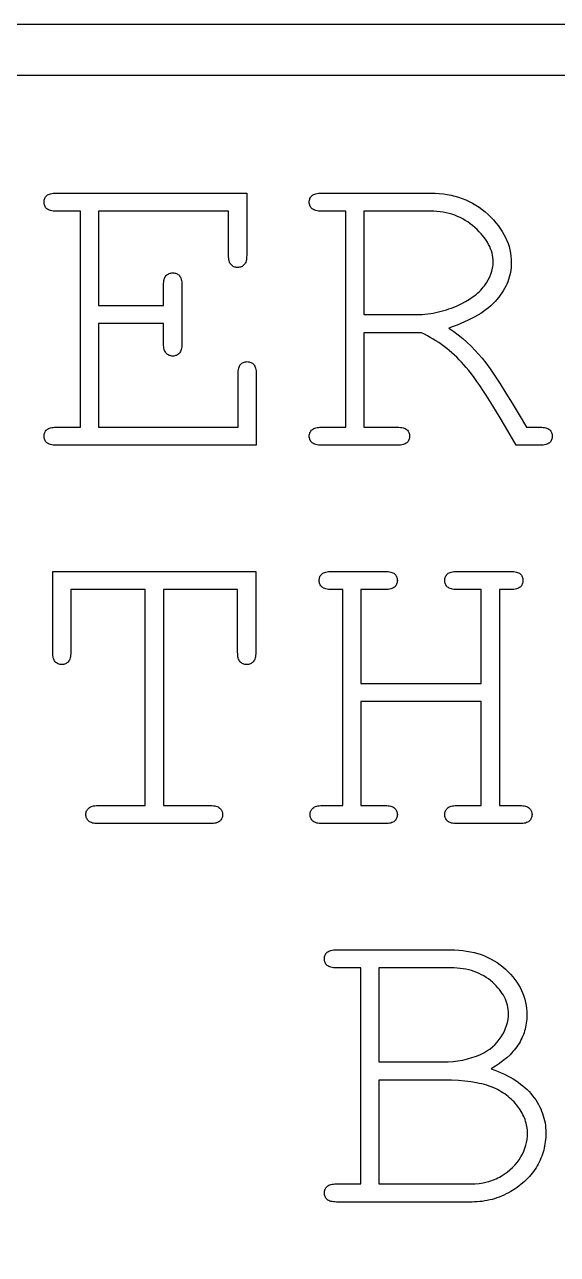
# Model space of a CAD drawing. Header units: millimetres. Extents: x -7 to 7, y -5 to 5.
# Drawn here: x -2.34 to 0, y -0.42 to 5 of the extents above; entities that cross this region are included whole.
import ezdxf

# ---------------------------------------------------------------- set-up
doc = ezdxf.new("R2010")
doc.units = ezdxf.units.MM
doc.header["$MEASUREMENT"] = 0

msp = doc.modelspace()

# ---------------------------------------------------------------- linework, layer by layer
at = {"flags": 128}
for points in [[(-7, -5), (7, -5), (7, 5), (-7, 5), (-7, -5)], [(-6.686445, -4.776032), (6.686445, -4.776032), (6.686445, 4.776032), (-6.686445, 4.776032), (-6.686445, -4.776032)], [(-2.018466, 3.682116), (-2.018466, 3.224904), (-1.404415, 3.224904), (-1.404415, 3.460639), (-1.404244, 3.467516), (-1.403732, 3.473887), (-1.402878, 3.479754), (-1.401682, 3.485115), (-1.400145, 3.489972), (-1.398266, 3.494324), (-1.396046, 3.498171), (-1.393484, 3.501512), (-1.390639, 3.504409), (-1.387572, 3.506919), (-1.384283, 3.509042), (-1.38077, 3.51078), (-1.377035, 3.512132), (-1.373077, 3.513097), (-1.368896, 3.513676), (-1.364492, 3.513869), (-1.360088, 3.513676), (-1.355907, 3.513097), (-1.351949, 3.512132), (-1.348214, 3.51078), (-1.344701, 3.509042), (-1.341412, 3.506919), (-1.338345, 3.504409), (-1.3355, 3.501512), (-1.332938, 3.498171), (-1.330718, 3.494324), (-1.328839, 3.489972), (-1.327302, 3.485115), (-1.326106, 3.479754), (-1.325252, 3.473887), (-1.32474, 3.467516), (-1.324569, 3.460639), (-1.324569, 3.145059), (-2.205723, 3.145059), (-2.212599, 3.145237), (-2.218971, 3.145772), (-2.224837, 3.146663), (-2.230199, 3.14791), (-2.235056, 3.149514), (-2.239407, 3.151475), (-2.243254, 3.153792), (-2.246596, 3.156465), (-2.249492, 3.159406), (-2.252002, 3.162525), (-2.254126, 3.165822), (-2.255864, 3.169298), (-2.257215, 3.172951), (-2.258181, 3.176783), (-2.25876, 3.180793), (-2.258953, 3.184982), (-2.25876, 3.189385), (-2.258181, 3.193566), (-2.257215, 3.197524), (-2.255864, 3.20126), (-2.254126, 3.204772), (-2.252002, 3.208062), (-2.249492, 3.211129), (-2.246596, 3.213973), (-2.243254, 3.216535), (-2.239407, 3.218756), (-2.235056, 3.220634), (-2.230199, 3.222172), (-2.224837, 3.223367), (-2.218971, 3.224221), (-2.212599, 3.224734), (-2.205723, 3.224904), (-2.098311, 3.224904), (-2.098311, 4.177348), (-2.205723, 4.177348), (-2.212599, 4.177519), (-2.218971, 4.178032), (-2.224837, 4.178886), (-2.230199, 4.180081), (-2.235056, 4.181618), (-2.239407, 4.183497), (-2.243254, 4.185718), (-2.246596, 4.18828), (-2.249492, 4.191124), (-2.252002, 4.194191), (-2.254126, 4.197481), (-2.255864, 4.200993), (-2.257215, 4.204729), (-2.258181, 4.208687), (-2.25876, 4.212868), (-2.258953, 4.217271), (-2.25876, 4.221675), (-2.258181, 4.225856), (-2.257215, 4.229814), (-2.255864, 4.233549), (-2.254126, 4.237062), (-2.252002, 4.240352), (-2.249492, 4.243419), (-2.246596, 4.246263), (-2.243254, 4.248825), (-2.239407, 4.251045), (-2.235056, 4.252924), (-2.230199, 4.254461), (-2.224837, 4.255657), (-2.218971, 4.256511), (-2.212599, 4.257023), (-2.205723, 4.257194), (-1.366393, 4.257194), (-1.366393, 3.982487), (-1.366564, 3.975611), (-1.367076, 3.969239), (-1.36793, 3.963372), (-1.369126, 3.958011), (-1.370663, 3.953154), (-1.372542, 3.948802), (-1.374762, 3.944956), (-1.377324, 3.941614), (-1.380169, 3.938718), (-1.383236, 3.936208), (-1.386525, 3.934084), (-1.390038, 3.932346), (-1.393773, 3.930994), (-1.397731, 3.930029), (-1.401912, 3.92945), (-1.406316, 3.929257), (-1.41072, 3.92945), (-1.4149, 3.930029), (-1.418859, 3.930994), (-1.422594, 3.932346), (-1.426106, 3.934084), (-1.429396, 3.936208), (-1.432463, 3.938718), (-1.435307, 3.941614), (-1.437869, 3.944956), (-1.44009, 3.948802), (-1.441969, 3.953154), (-1.443506, 3.958011), (-1.444701, 3.963372), (-1.445555, 3.969239), (-1.446068, 3.975611), (-1.446239, 3.982487), (-1.446239, 4.177348), (-2.018466, 4.177348), (-2.018466, 3.761961), (-1.732352, 3.761961), (-1.732352, 3.852263), (-1.732174, 3.859139), (-1.731639, 3.865511), (-1.730748, 3.871378), (-1.7295, 3.876739), (-1.727896, 3.881596), (-1.725936, 3.885948), (-1.723619, 3.889794), (-1.720946, 3.893136), (-1.71799, 3.896032), (-1.714826, 3.898542), (-1.711455, 3.900666), (-1.707876, 3.902404), (-1.704088, 3.903755), (-1.700093, 3.904721), (-1.69589, 3.9053), (-1.691479, 3.905493), (-1.68729, 3.9053), (-1.68328, 3.904721), (-1.679448, 3.903755), (-1.675795, 3.902404), (-1.672319, 3.900666), (-1.669022, 3.898542), (-1.665903, 3.896032), (-1.662962, 3.893136), (-1.660289, 3.889794), (-1.657972, 3.885948), (-1.656012, 3.881596), (-1.654408, 3.876739), (-1.65316, 3.871378), (-1.652269, 3.865511), (-1.651734, 3.859139), (-1.651556, 3.852263), (-1.651556, 3.591814), (-1.651734, 3.584937), (-1.652269, 3.578566), (-1.65316, 3.572699), (-1.654408, 3.567337), (-1.656012, 3.562481), (-1.657972, 3.558129), (-1.660289, 3.554282), (-1.662962, 3.550941), (-1.665903, 3.548044), (-1.669022, 3.545534), (-1.672319, 3.543411), (-1.675795, 3.541673), (-1.679448, 3.540321), (-1.68328, 3.539356), (-1.68729, 3.538777), (-1.691479, 3.538584), (-1.69589, 3.538777), (-1.700093, 3.539356), (-1.704088, 3.540321), (-1.707876, 3.541673), (-1.711455, 3.543411), (-1.714826, 3.545534), (-1.71799, 3.548044), (-1.720946, 3.550941), (-1.723619, 3.554282), (-1.725936, 3.558129), (-1.727896, 3.562481), (-1.7295, 3.567337), (-1.730748, 3.572699), (-1.731639, 3.578566), (-1.732174, 3.584937), (-1.732352, 3.591814), (-1.732352, 3.682116), (-2.018466, 3.682116)], [(-0.850248, 3.641242), (-0.850248, 3.224904), (-0.702914, 3.224904), (-0.695815, 3.224734), (-0.68925, 3.224221), (-0.68322, 3.223367), (-0.677725, 3.222172), (-0.672764, 3.220634), (-0.668338, 3.218756), (-0.664447, 3.216535), (-0.66109, 3.213973), (-0.658194, 3.211129), (-0.655684, 3.208062), (-0.65356, 3.204772), (-0.651822, 3.20126), (-0.650471, 3.197524), (-0.649505, 3.193566), (-0.648926, 3.189385), (-0.648733, 3.184982), (-0.648926, 3.180793), (-0.649505, 3.176783), (-0.650471, 3.172951), (-0.651822, 3.169298), (-0.65356, 3.165822), (-0.655684, 3.162525), (-0.658194, 3.159406), (-0.66109, 3.156465), (-0.664447, 3.153792), (-0.668338, 3.151475), (-0.672764, 3.149514), (-0.677725, 3.14791), (-0.68322, 3.146663), (-0.68925, 3.145772), (-0.695815, 3.145237), (-0.702914, 3.145059), (-1.037505, 3.145059), (-1.044382, 3.145237), (-1.050753, 3.145772), (-1.05662, 3.146663), (-1.061982, 3.14791), (-1.066838, 3.149514), (-1.07119, 3.151475), (-1.075037, 3.153792), (-1.078379, 3.156465), (-1.081275, 3.159406), (-1.083785, 3.162525), (-1.085909, 3.165822), (-1.087646, 3.169298), (-1.088998, 3.172951), (-1.089963, 3.176783), (-1.090543, 3.180793), (-1.090736, 3.184982), (-1.090543, 3.189385), (-1.089963, 3.193566), (-1.088998, 3.197524), (-1.087646, 3.20126), (-1.085909, 3.204772), (-1.083785, 3.208062), (-1.081275, 3.211129), (-1.078379, 3.213973), (-1.075037, 3.216535), (-1.07119, 3.218756), (-1.066838, 3.220634), (-1.061982, 3.222172), (-1.05662, 3.223367), (-1.050753, 3.224221), (-1.044382, 3.224734), (-1.037505, 3.224904), (-0.930094, 3.224904), (-0.930094, 4.177348), (-1.037505, 4.177348), (-1.044382, 4.177519), (-1.050753, 4.178032), (-1.05662, 4.178886), (-1.061982, 4.180081), (-1.066838, 4.181618), (-1.07119, 4.183497), (-1.075037, 4.185718), (-1.078379, 4.18828), (-1.081275, 4.191124), (-1.083785, 4.194191), (-1.085909, 4.197481), (-1.087646, 4.200993), (-1.088998, 4.204729), (-1.089963, 4.208687), (-1.090543, 4.212868), (-1.090736, 4.217271), (-1.090543, 4.221675), (-1.089963, 4.225856), (-1.088998, 4.229814), (-1.087646, 4.233549), (-1.085909, 4.237062), (-1.083785, 4.240352), (-1.081275, 4.243419), (-1.078379, 4.246263), (-1.075037, 4.248825), (-1.07119, 4.251045), (-1.066838, 4.252924), (-1.061982, 4.254461), (-1.05662, 4.255657), (-1.050753, 4.256511), (-1.044382, 4.257023), (-1.037505, 4.257194), (-0.554629, 4.257194), (-0.536159, 4.256825), (-0.518056, 4.255716), (-0.50032, 4.253869), (-0.482952, 4.251283), (-0.465952, 4.247958), (-0.44932, 4.243894), (-0.433055, 4.239091), (-0.417157, 4.233549), (-0.401627, 4.227269), (-0.386465, 4.220249), (-0.37167, 4.212491), (-0.357243, 4.203993), (-0.343184, 4.194757), (-0.329492, 4.184782), (-0.316167, 4.174068), (-0.303211, 4.162615), (-0.290837, 4.150698), (-0.279262, 4.138592), (-0.268484, 4.126296), (-0.258506, 4.113811), (-0.249325, 4.101136), (-0.240943, 4.088272), (-0.233359, 4.075219), (-0.226573, 4.061976), (-0.220586, 4.048544), (-0.215397, 4.034923), (-0.211006, 4.021112), (-0.207414, 4.007112), (-0.20462, 3.992923), (-0.202624, 3.978544), (-0.201427, 3.963976), (-0.201027, 3.949218), (-0.201274, 3.938563), (-0.202015, 3.927987), (-0.20325, 3.917488), (-0.204978, 3.907067), (-0.2072, 3.896725), (-0.209916, 3.88646), (-0.213126, 3.876273), (-0.21683, 3.866164), (-0.221028, 3.856134), (-0.225719, 3.846181), (-0.230904, 3.836306), (-0.236584, 3.826509), (-0.242757, 3.81679), (-0.249423, 3.807149), (-0.256584, 3.797586), (-0.264238, 3.788101), (-0.272472, 3.778753), (-0.281371, 3.769603), (-0.290934, 3.760649), (-0.301161, 3.751891), (-0.312053, 3.743331), (-0.32361, 3.734967), (-0.335832, 3.7268), (-0.348718, 3.71883), (-0.362269, 3.711057), (-0.376484, 3.70348), (-0.391364, 3.696101), (-0.406909, 3.688918), (-0.423118, 3.681932), (-0.439992, 3.675142), (-0.457531, 3.66855), (-0.475734, 3.662154), (-0.454733, 3.647183), (-0.434504, 3.631737), (-0.415048, 3.615815), (-0.396364, 3.599418), (-0.378452, 3.582546), (-0.361313, 3.565199), (-0.344946, 3.547376), (-0.329351, 3.529078), (-0.312998, 3.508107), (-0.294359, 3.482264), (-0.273432, 3.451549), (-0.250218, 3.415963), (-0.224717, 3.375506), (-0.196928, 3.330177), (-0.166852, 3.279976), (-0.134489, 3.224904), (-0.073655, 3.224904), (-0.066778, 3.224734), (-0.060406, 3.224221), (-0.05454, 3.223367), (-0.049178, 3.222172), (-0.044321, 3.220634), (-0.03997, 3.218756), (-0.036123, 3.216535), (-0.032781, 3.213973), (-0.029885, 3.211129), (-0.027375, 3.208062), (-0.025251, 3.204772), (-0.023513, 3.20126), (-0.022162, 3.197524), (-0.021197, 3.193566), (-0.020617, 3.189385), (-0.020424, 3.184982), (-0.020617, 3.180793), (-0.021197, 3.176783), (-0.022162, 3.172951), (-0.023513, 3.169298), (-0.025251, 3.165822), (-0.027375, 3.162525), (-0.029885, 3.159406), (-0.032781, 3.156465), (-0.036123, 3.153792), (-0.03997, 3.151475), (-0.044321, 3.149514), (-0.049178, 3.14791), (-0.05454, 3.146663), (-0.060406, 3.145772), (-0.066778, 3.145237), (-0.073655, 3.145059), (-0.180115, 3.145059), (-0.21614, 3.208626), (-0.250069, 3.266728), (-0.281905, 3.319365), (-0.311647, 3.366535), (-0.325732, 3.388071), (-0.339294, 3.40824), (-0.352333, 3.427043), (-0.364848, 3.44448), (-0.376839, 3.46055), (-0.388307, 3.475254), (-0.399251, 3.488591), (-0.409672, 3.500562), (-0.419925, 3.511694), (-0.430368, 3.522513), (-0.441, 3.533021), (-0.451822, 3.543217), (-0.462833, 3.553102), (-0.474034, 3.562674), (-0.485424, 3.571934), (-0.497003, 3.580883), (-0.508771, 3.589519), (-0.520729, 3.597844), (-0.532876, 3.605857), (-0.545213, 3.613558), (-0.557739, 3.620947), (-0.570454, 3.628024), (-0.583359, 3.634789), (-0.596453, 3.641242), (-0.850248, 3.641242)], [(-0.850248, 3.721088), (-0.632574, 3.721088), (-0.61958, 3.721236), (-0.606738, 3.721682), (-0.594049, 3.722424), (-0.581512, 3.723464), (-0.569127, 3.724801), (-0.556894, 3.726435), (-0.544814, 3.728365), (-0.532886, 3.730593), (-0.52111, 3.733118), (-0.509486, 3.73594), (-0.498014, 3.739059), (-0.486695, 3.742475), (-0.475528, 3.746188), (-0.464513, 3.750198), (-0.453651, 3.754505), (-0.442941, 3.75911), (-0.4224, 3.768823), (-0.403315, 3.778952), (-0.385685, 3.789497), (-0.369511, 3.800458), (-0.36197, 3.806095), (-0.354793, 3.811835), (-0.347979, 3.817679), (-0.341529, 3.823628), (-0.335444, 3.82968), (-0.329722, 3.835836), (-0.324364, 3.842096), (-0.31937, 3.848461), (-0.310347, 3.861323), (-0.302528, 3.874244), (-0.295911, 3.887225), (-0.290497, 3.900265), (-0.286287, 3.913365), (-0.283279, 3.926524), (-0.282226, 3.933126), (-0.281474, 3.939742), (-0.281023, 3.946374), (-0.280873, 3.95302), (-0.281187, 3.962971), (-0.282128, 3.972863), (-0.283697, 3.982695), (-0.285893, 3.992468), (-0.288717, 4.002181), (-0.292168, 4.011835), (-0.296247, 4.02143), (-0.300953, 4.030965), (-0.306287, 4.040441), (-0.312248, 4.049857), (-0.318837, 4.059214), (-0.326053, 4.068511), (-0.333897, 4.077749), (-0.342369, 4.086928), (-0.351467, 4.096047), (-0.361194, 4.105107), (-0.371369, 4.113855), (-0.381816, 4.122039), (-0.392534, 4.129658), (-0.403523, 4.136713), (-0.414783, 4.143203), (-0.426313, 4.149129), (-0.438115, 4.154491), (-0.450188, 4.159288), (-0.462533, 4.163521), (-0.475148, 4.167189), (-0.488034, 4.170294), (-0.501191, 4.172833), (-0.514619, 4.174809), (-0.528319, 4.17622), (-0.542289, 4.177066), (-0.55653, 4.177348), (-0.850248, 4.177348), (-0.850248, 3.721088)], [(-1.733303, 2.509145), (-1.733303, 1.556701), (-1.526084, 1.556701), (-1.519208, 1.556531), (-1.512836, 1.556018), (-1.506969, 1.555164), (-1.501608, 1.553969), (-1.496751, 1.552431), (-1.492399, 1.550553), (-1.488553, 1.548332), (-1.485211, 1.54577), (-1.482315, 1.542926), (-1.479805, 1.539859), (-1.477681, 1.536569), (-1.475943, 1.533057), (-1.474592, 1.529321), (-1.473626, 1.525363), (-1.473047, 1.521182), (-1.472854, 1.516779), (-1.473047, 1.51259), (-1.473626, 1.50858), (-1.474592, 1.504748), (-1.475943, 1.501095), (-1.477681, 1.497619), (-1.479805, 1.494322), (-1.482315, 1.491203), (-1.485211, 1.488262), (-1.488553, 1.485589), (-1.492399, 1.483272), (-1.496751, 1.481311), (-1.501608, 1.479707), (-1.506969, 1.47846), (-1.512836, 1.477569), (-1.519208, 1.477034), (-1.526084, 1.476856), (-2.021317, 1.476856), (-2.028194, 1.477034), (-2.034565, 1.477569), (-2.040432, 1.47846), (-2.045794, 1.479707), (-2.05065, 1.481311), (-2.055002, 1.483272), (-2.058849, 1.485589), (-2.062191, 1.488262), (-2.065087, 1.491203), (-2.067597, 1.494322), (-2.069721, 1.497619), (-2.071458, 1.501095), (-2.07281, 1.504748), (-2.073775, 1.50858), (-2.074355, 1.51259), (-2.074548, 1.516779), (-2.074355, 1.521182), (-2.073775, 1.525363), (-2.07281, 1.529321), (-2.071458, 1.533057), (-2.069721, 1.536569), (-2.067597, 1.539859), (-2.065087, 1.542926), (-2.062191, 1.54577), (-2.058849, 1.548332), (-2.055002, 1.550553), (-2.05065, 1.552431), (-2.045794, 1.553969), (-2.040432, 1.555164), (-2.034565, 1.556018), (-2.028194, 1.556531), (-2.021317, 1.556701), (-1.814099, 1.556701), (-1.814099, 2.509145), (-2.141086, 2.509145), (-2.141086, 2.232537), (-2.141256, 2.225438), (-2.141769, 2.218873), (-2.142623, 2.212843), (-2.143818, 2.207348), (-2.145356, 2.202387), (-2.147234, 2.197961), (-2.149455, 2.19407), (-2.152017, 2.190714), (-2.154861, 2.187817), (-2.157928, 2.185307), (-2.161218, 2.183183), (-2.16473, 2.181446), (-2.168466, 2.180094), (-2.172424, 2.179129), (-2.176605, 2.17855), (-2.181008, 2.178357), (-2.185197, 2.17855), (-2.189207, 2.179129), (-2.193039, 2.180094), (-2.196692, 2.181446), (-2.200168, 2.183183), (-2.203465, 2.185307), (-2.206584, 2.187817), (-2.209525, 2.190714), (-2.212198, 2.19407), (-2.214515, 2.197961), (-2.216476, 2.202387), (-2.21808, 2.207348), (-2.219327, 2.212843), (-2.220218, 2.218873), (-2.220753, 2.225438), (-2.220931, 2.232537), (-2.220931, 2.588991), (-1.32647, 2.588991), (-1.32647, 2.232537), (-1.326641, 2.225438), (-1.327153, 2.218873), (-1.328007, 2.212843), (-1.329203, 2.207348), (-1.33074, 2.202387), (-1.332619, 2.197961), (-1.33484, 2.19407), (-1.337402, 2.190714), (-1.340246, 2.187817), (-1.343313, 2.185307), (-1.346602, 2.183183), (-1.350115, 2.181446), (-1.35385, 2.180094), (-1.357808, 2.179129), (-1.361989, 2.17855), (-1.366393, 2.178357), (-1.370797, 2.17855), (-1.374978, 2.179129), (-1.378936, 2.180094), (-1.382671, 2.181446), (-1.386184, 2.183183), (-1.389473, 2.185307), (-1.39254, 2.187817), (-1.395385, 2.190714), (-1.397947, 2.19407), (-1.400167, 2.197961), (-1.402046, 2.202387), (-1.403583, 2.207348), (-1.404779, 2.212843), (-1.405633, 2.218873), (-1.406145, 2.225438), (-1.406316, 2.232537), (-1.406316, 2.509145), (-1.733303, 2.509145)], [(-0.334103, 2.014863), (-0.863556, 2.014863), (-0.863556, 1.556701), (-0.756144, 1.556701), (-0.749268, 1.556531), (-0.742896, 1.556018), (-0.73703, 1.555164), (-0.731668, 1.553969), (-0.726811, 1.552431), (-0.72246, 1.550553), (-0.718613, 1.548332), (-0.715271, 1.54577), (-0.712375, 1.542926), (-0.709865, 1.539859), (-0.707741, 1.536569), (-0.706003, 1.533057), (-0.704652, 1.529321), (-0.703686, 1.525363), (-0.703107, 1.521182), (-0.702914, 1.516779), (-0.703107, 1.51259), (-0.703686, 1.50858), (-0.704652, 1.504748), (-0.706003, 1.501095), (-0.707741, 1.497619), (-0.709865, 1.494322), (-0.712375, 1.491203), (-0.715271, 1.488262), (-0.718613, 1.485589), (-0.72246, 1.483272), (-0.726811, 1.481311), (-0.731668, 1.479707), (-0.73703, 1.47846), (-0.742896, 1.477569), (-0.749268, 1.477034), (-0.756144, 1.476856), (-1.033703, 1.476856), (-1.04058, 1.477034), (-1.046951, 1.477569), (-1.052818, 1.47846), (-1.05818, 1.479707), (-1.063036, 1.481311), (-1.067388, 1.483272), (-1.071235, 1.485589), (-1.074576, 1.488262), (-1.077473, 1.491203), (-1.079983, 1.494322), (-1.082106, 1.497619), (-1.083844, 1.501095), (-1.085196, 1.504748), (-1.086161, 1.50858), (-1.08674, 1.51259), (-1.086933, 1.516779), (-1.08674, 1.521182), (-1.086161, 1.525363), (-1.085196, 1.529321), (-1.083844, 1.533057), (-1.082106, 1.536569), (-1.079983, 1.539859), (-1.077473, 1.542926), (-1.074576, 1.54577), (-1.071235, 1.548332), (-1.067388, 1.550553), (-1.063036, 1.552431), (-1.05818, 1.553969), (-1.052818, 1.555164), (-1.046951, 1.556018), (-1.04058, 1.556531), (-1.033703, 1.556701), (-0.943401, 1.556701), (-0.943401, 2.509145), (-0.99283, 2.509145), (-0.999929, 2.509316), (-1.006494, 2.509829), (-1.012524, 2.510683), (-1.018019, 2.511878), (-1.02298, 2.513415), (-1.027406, 2.515294), (-1.031297, 2.517515), (-1.034654, 2.520077), (-1.03755, 2.522921), (-1.04006, 2.525988), (-1.042184, 2.529278), (-1.043921, 2.53279), (-1.045273, 2.536526), (-1.046238, 2.540484), (-1.046818, 2.544665), (-1.047011, 2.549068), (-1.046818, 2.553472), (-1.046238, 2.557653), (-1.045273, 2.561611), (-1.043921, 2.565346), (-1.042184, 2.568859), (-1.04006, 2.572149), (-1.03755, 2.575216), (-1.034654, 2.57806), (-1.031297, 2.580622), (-1.027406, 2.582842), (-1.02298, 2.584721), (-1.018019, 2.586258), (-1.012524, 2.587454), (-1.006494, 2.588308), (-0.999929, 2.58882), (-0.99283, 2.588991), (-0.756144, 2.588991), (-0.749268, 2.58882), (-0.742896, 2.588308), (-0.73703, 2.587454), (-0.731668, 2.586258), (-0.726811, 2.584721), (-0.72246, 2.582842), (-0.718613, 2.580622), (-0.715271, 2.57806), (-0.712375, 2.575216), (-0.709865, 2.572149), (-0.707741, 2.568859), (-0.706003, 2.565346), (-0.704652, 2.561611), (-0.703686, 2.557653), (-0.703107, 2.553472), (-0.702914, 2.549068), (-0.703107, 2.544665), (-0.703686, 2.540484), (-0.704652, 2.536526), (-0.706003, 2.53279), (-0.707741, 2.529278), (-0.709865, 2.525988), (-0.712375, 2.522921), (-0.715271, 2.520077), (-0.718613, 2.517515), (-0.72246, 2.515294), (-0.726811, 2.513415), (-0.731668, 2.511878), (-0.73703, 2.510683), (-0.742896, 2.509829), (-0.749268, 2.509316), (-0.756144, 2.509145), (-0.863556, 2.509145), (-0.863556, 2.094709), (-0.334103, 2.094709), (-0.334103, 2.509145), (-0.440564, 2.509145), (-0.447441, 2.509316), (-0.453812, 2.509829), (-0.459679, 2.510683), (-0.465041, 2.511878), (-0.469897, 2.513415), (-0.474249, 2.515294), (-0.478096, 2.517515), (-0.481438, 2.520077), (-0.484334, 2.522921), (-0.486844, 2.525988), (-0.488968, 2.529278), (-0.490705, 2.53279), (-0.492057, 2.536526), (-0.493022, 2.540484), (-0.493602, 2.544665), (-0.493795, 2.549068), (-0.493609, 2.553472), (-0.493052, 2.557653), (-0.492124, 2.561611), (-0.490824, 2.565346), (-0.489153, 2.568859), (-0.487111, 2.572149), (-0.484698, 2.575216), (-0.481913, 2.57806), (-0.478668, 2.580622), (-0.474873, 2.582842), (-0.470529, 2.584721), (-0.465635, 2.586258), (-0.460191, 2.587454), (-0.454199, 2.588308), (-0.447656, 2.58882), (-0.440564, 2.588991), (-0.203879, 2.588991), (-0.19678, 2.58882), (-0.190215, 2.588308), (-0.184185, 2.587454), (-0.17869, 2.586258), (-0.173729, 2.584721), (-0.169303, 2.582842), (-0.165412, 2.580622), (-0.162055, 2.57806), (-0.159159, 2.575216), (-0.156649, 2.572149), (-0.154525, 2.568859), (-0.152787, 2.565346), (-0.151436, 2.561611), (-0.15047, 2.557653), (-0.149891, 2.553472), (-0.149698, 2.549068), (-0.149891, 2.544665), (-0.15047, 2.540484), (-0.151436, 2.536526), (-0.152787, 2.53279), (-0.154525, 2.529278), (-0.156649, 2.525988), (-0.159159, 2.522921), (-0.162055, 2.520077), (-0.165412, 2.517515), (-0.169303, 2.515294), (-0.173729, 2.513415), (-0.17869, 2.511878), (-0.184185, 2.510683), (-0.190215, 2.509829), (-0.19678, 2.509316), (-0.203879, 2.509145), (-0.253307, 2.509145), (-0.253307, 1.556701), (-0.163006, 1.556701), (-0.156129, 1.556531), (-0.149757, 1.556018), (-0.143891, 1.555164), (-0.138529, 1.553969), (-0.133672, 1.552431), (-0.129321, 1.550553), (-0.125474, 1.548332), (-0.122132, 1.54577), (-0.119236, 1.542926), (-0.116726, 1.539859), (-0.114602, 1.536569), (-0.112864, 1.533057), (-0.111513, 1.529321), (-0.110548, 1.525363), (-0.109968, 1.521182), (-0.109775, 1.516779), (-0.109968, 1.51259), (-0.110548, 1.50858), (-0.111513, 1.504748), (-0.112864, 1.501095), (-0.114602, 1.497619), (-0.116726, 1.494322), (-0.119236, 1.491203), (-0.122132, 1.488262), (-0.125474, 1.485589), (-0.129321, 1.483272), (-0.133672, 1.481311), (-0.138529, 1.479707), (-0.143891, 1.47846), (-0.149757, 1.477569), (-0.156129, 1.477034), (-0.163006, 1.476856), (-0.440564, 1.476856), (-0.447441, 1.477034), (-0.453812, 1.477569), (-0.459679, 1.47846), (-0.465041, 1.479707), (-0.469897, 1.481311), (-0.474249, 1.483272), (-0.478096, 1.485589), (-0.481438, 1.488262), (-0.484334, 1.491203), (-0.486844, 1.494322), (-0.488968, 1.497619), (-0.490705, 1.501095), (-0.492057, 1.504748), (-0.493022, 1.50858), (-0.493602, 1.51259), (-0.493795, 1.516779), (-0.493609, 1.521182), (-0.493052, 1.525363), (-0.492124, 1.529321), (-0.490824, 1.533057), (-0.489153, 1.536569), (-0.487111, 1.539859), (-0.484698, 1.542926), (-0.481913, 1.54577), (-0.478668, 1.548332), (-0.474873, 1.550553), (-0.470529, 1.552431), (-0.465635, 1.553969), (-0.460191, 1.555164), (-0.454199, 1.556018), (-0.447656, 1.556531), (-0.440564, 1.556701), (-0.334103, 1.556701), (-0.334103, 2.014863)], [(-0.863556, -0.111502), (-0.863556, 0.840943), (-0.970967, 0.840943), (-0.977844, 0.841113), (-0.984215, 0.841626), (-0.990082, 0.84248), (-0.995444, 0.843675), (-1.0003, 0.845213), (-1.004652, 0.847091), (-1.008499, 0.849312), (-1.011841, 0.851874), (-1.014737, 0.854718), (-1.017247, 0.857785), (-1.019371, 0.861075), (-1.021108, 0.864587), (-1.02246, 0.868323), (-1.023425, 0.872281), (-1.024005, 0.876462), (-1.024198, 0.880865), (-1.024005, 0.885269), (-1.023425, 0.88945), (-1.02246, 0.893408), (-1.021108, 0.897143), (-1.019371, 0.900656), (-1.017247, 0.903946), (-1.014737, 0.907013), (-1.011841, 0.909857), (-1.008499, 0.912419), (-1.004652, 0.914639), (-1.0003, 0.916518), (-0.995444, 0.918055), (-0.990082, 0.919251), (-0.984215, 0.920105), (-0.977844, 0.920617), (-0.970967, 0.920788), (-0.46908, 0.920788), (-0.450643, 0.920452), (-0.432641, 0.919444), (-0.415072, 0.917764), (-0.397938, 0.915412), (-0.381239, 0.912387), (-0.364974, 0.908691), (-0.349143, 0.904323), (-0.333747, 0.899282), (-0.318785, 0.89357), (-0.304258, 0.887185), (-0.290165, 0.880128), (-0.276506, 0.8724), (-0.263282, 0.863999), (-0.250493, 0.854926), (-0.238138, 0.845181), (-0.226217, 0.834764), (-0.214879, 0.823894), (-0.204273, 0.81279), (-0.194398, 0.801452), (-0.185254, 0.789881), (-0.176842, 0.778075), (-0.169162, 0.766035), (-0.162213, 0.753762), (-0.155995, 0.741254), (-0.150509, 0.728513), (-0.145755, 0.715538), (-0.141732, 0.702328), (-0.13844, 0.688885), (-0.13588, 0.675208), (-0.134051, 0.661297), (-0.132954, 0.647152), (-0.132588, 0.632774), (-0.132741, 0.623679), (-0.133201, 0.614695), (-0.133967, 0.60582), (-0.135039, 0.597054), (-0.136417, 0.588398), (-0.138102, 0.579851), (-0.140093, 0.571414), (-0.142391, 0.563087), (-0.144995, 0.554869), (-0.147905, 0.546761), (-0.151121, 0.538762), (-0.154644, 0.530872), (-0.158473, 0.523093), (-0.162608, 0.515422), (-0.16705, 0.507862), (-0.171798, 0.50041), (-0.176853, 0.493069), (-0.182213, 0.485837), (-0.18788, 0.478714), (-0.193854, 0.471701), (-0.206719, 0.458004), (-0.220811, 0.444744), (-0.236127, 0.431923), (-0.252669, 0.41954), (-0.270436, 0.407595), (-0.289428, 0.396088), (-0.274123, 0.390389), (-0.259337, 0.384459), (-0.245072, 0.378299), (-0.231326, 0.371909), (-0.2181, 0.365289), (-0.205394, 0.358438), (-0.193208, 0.351357), (-0.181541, 0.344046), (-0.170395, 0.336505), (-0.159768, 0.328733), (-0.149661, 0.320732), (-0.140074, 0.3125), (-0.131006, 0.304038), (-0.122459, 0.295346), (-0.114431, 0.286423), (-0.106924, 0.277271), (-0.099902, 0.267943), (-0.093334, 0.258497), (-0.087218, 0.248932), (-0.081556, 0.239249), (-0.076347, 0.229446), (-0.07159, 0.219525), (-0.067287, 0.209485), (-0.063436, 0.199326), (-0.060039, 0.189048), (-0.057094, 0.178652), (-0.054603, 0.168136), (-0.052564, 0.157502), (-0.050979, 0.146749), (-0.049846, 0.135877), (-0.049167, 0.124887), (-0.04894, 0.113777), (-0.049089, 0.10385), (-0.049535, 0.094031), (-0.050277, 0.08432), (-0.051317, 0.074716), (-0.052654, 0.06522), (-0.054287, 0.055831), (-0.056218, 0.04655), (-0.058446, 0.037377), (-0.060971, 0.028312), (-0.063793, 0.019354), (-0.066912, 0.010504), (-0.070328, 0.001762), (-0.074041, -0.006873), (-0.078051, -0.0154), (-0.082358, -0.02382), (-0.086962, -0.032131), (-0.091873, -0.040313), (-0.097099, -0.048342), (-0.102641, -0.05622), (-0.108498, -0.063945), (-0.114671, -0.071518), (-0.121159, -0.078938), (-0.127964, -0.086206), (-0.135083, -0.093322), (-0.142519, -0.100286), (-0.15027, -0.107098), (-0.158336, -0.113757), (-0.166719, -0.120264), (-0.175417, -0.126619), (-0.18443, -0.132822), (-0.203404, -0.144771), (-0.21326, -0.150411), (-0.223224, -0.155687), (-0.233296, -0.160599), (-0.243475, -0.165148), (-0.253762, -0.169332), (-0.264157, -0.173153), (-0.274659, -0.17661), (-0.285269, -0.179703), (-0.295987, -0.182432), (-0.306812, -0.184797), (-0.317745, -0.186799), (-0.328786, -0.188436), (-0.339935, -0.18971), (-0.351191, -0.190619), (-0.362555, -0.191165), (-0.374026, -0.191347), (-0.970967, -0.191347), (-0.977844, -0.191169), (-0.984215, -0.190634), (-0.990082, -0.189743), (-0.995444, -0.188496), (-1.0003, -0.186892), (-1.004652, -0.184931), (-1.008499, -0.182614), (-1.011841, -0.179941), (-1.014737, -0.177), (-1.017247, -0.173881), (-1.019371, -0.170584), (-1.021108, -0.167108), (-1.02246, -0.163455), (-1.023425, -0.159623), (-1.024005, -0.155613), (-1.024198, -0.151424), (-1.024005, -0.147021), (-1.023425, -0.14284), (-1.02246, -0.138882), (-1.021108, -0.135146), (-1.019371, -0.131634), (-1.017247, -0.128344), (-1.014737, -0.125277), (-1.011841, -0.122433), (-1.008499, -0.119871), (-1.004652, -0.11765), (-1.0003, -0.115772), (-0.995444, -0.114234), (-0.990082, -0.113039), (-0.984215, -0.112185), (-0.977844, -0.111672), (-0.970967, -0.111502), (-0.863556, -0.111502)], [(-0.78371, 0.426506), (-0.501399, 0.426506), (-0.479061, 0.427026), (-0.457199, 0.428585), (-0.435811, 0.431184), (-0.4149, 0.434823), (-0.394463, 0.439501), (-0.374501, 0.44522), (-0.355015, 0.451977), (-0.336004, 0.459775), (-0.32191, 0.4668), (-0.308617, 0.474568), (-0.296126, 0.483078), (-0.284438, 0.492331), (-0.273551, 0.502326), (-0.263466, 0.513065), (-0.254184, 0.524545), (-0.245703, 0.536769), (-0.238128, 0.549393), (-0.231564, 0.562077), (-0.226009, 0.57482), (-0.221464, 0.587623), (-0.217929, 0.600485), (-0.215404, 0.613406), (-0.213889, 0.626387), (-0.213384, 0.639427), (-0.213659, 0.648768), (-0.214483, 0.658015), (-0.215857, 0.66717), (-0.217781, 0.676231), (-0.220254, 0.6852), (-0.223276, 0.694076), (-0.226848, 0.702859), (-0.230969, 0.71155), (-0.23564, 0.720147), (-0.240861, 0.728652), (-0.246631, 0.737064), (-0.252951, 0.745383), (-0.25982, 0.75361), (-0.267239, 0.761743), (-0.275207, 0.769784), (-0.283725, 0.777731), (-0.292684, 0.785386), (-0.301978, 0.792546), (-0.311606, 0.799213), (-0.321568, 0.805386), (-0.331864, 0.811065), (-0.342495, 0.816251), (-0.35346, 0.820942), (-0.364758, 0.82514), (-0.376391, 0.828843), (-0.388359, 0.832053), (-0.40066, 0.83477), (-0.413295, 0.836992), (-0.426265, 0.83872), (-0.439569, 0.839955), (-0.453207, 0.840696), (-0.467179, 0.840943), (-0.78371, 0.840943), (-0.78371, 0.426506)], [(-0.78371, -0.111502), (-0.379729, -0.111502), (-0.360793, -0.110967), (-0.34248, -0.109363), (-0.324791, -0.106689), (-0.307726, -0.102947), (-0.299427, -0.100674), (-0.291284, -0.098135), (-0.283298, -0.095328), (-0.275467, -0.092253), (-0.267792, -0.088911), (-0.260273, -0.085302), (-0.25291, -0.081426), (-0.245703, -0.077282), (-0.231875, -0.068475), (-0.218909, -0.059162), (-0.206805, -0.049345), (-0.195562, -0.039023), (-0.18518, -0.028195), (-0.17566, -0.016863), (-0.167001, -0.005026), (-0.159203, 0.007316), (-0.152297, 0.01997), (-0.146312, 0.032743), (-0.141247, 0.045635), (-0.137103, 0.058646), (-0.13388, 0.071775), (-0.131578, 0.085023), (-0.130197, 0.09839), (-0.129737, 0.111876), (-0.129902, 0.119466), (-0.130398, 0.127025), (-0.131224, 0.134555), (-0.13238, 0.142056), (-0.133867, 0.149526), (-0.135685, 0.156967), (-0.137833, 0.164379), (-0.140311, 0.17176), (-0.14312, 0.179112), (-0.14626, 0.186434), (-0.14973, 0.193727), (-0.15353, 0.200989), (-0.162122, 0.215426), (-0.172036, 0.229743), (-0.177451, 0.236765), (-0.183123, 0.243571), (-0.189051, 0.250161), (-0.195235, 0.256537), (-0.201675, 0.262697), (-0.208372, 0.268641), (-0.215324, 0.274371), (-0.222533, 0.279884), (-0.229998, 0.285183), (-0.23772, 0.290266), (-0.245697, 0.295134), (-0.253931, 0.299786), (-0.262421, 0.304224), (-0.271167, 0.308445), (-0.289428, 0.316243), (-0.299037, 0.319811), (-0.309092, 0.323149), (-0.319593, 0.326257), (-0.330539, 0.329135), (-0.341931, 0.331782), (-0.353768, 0.334199), (-0.378779, 0.338343), (-0.405572, 0.341566), (-0.434148, 0.343868), (-0.464506, 0.345249), (-0.496646, 0.34571), (-0.78371, 0.34571), (-0.78371, -0.111502)]]:
    msp.add_lwpolyline(points, dxfattribs=at)

doc.saveas('drawing.dxf')
